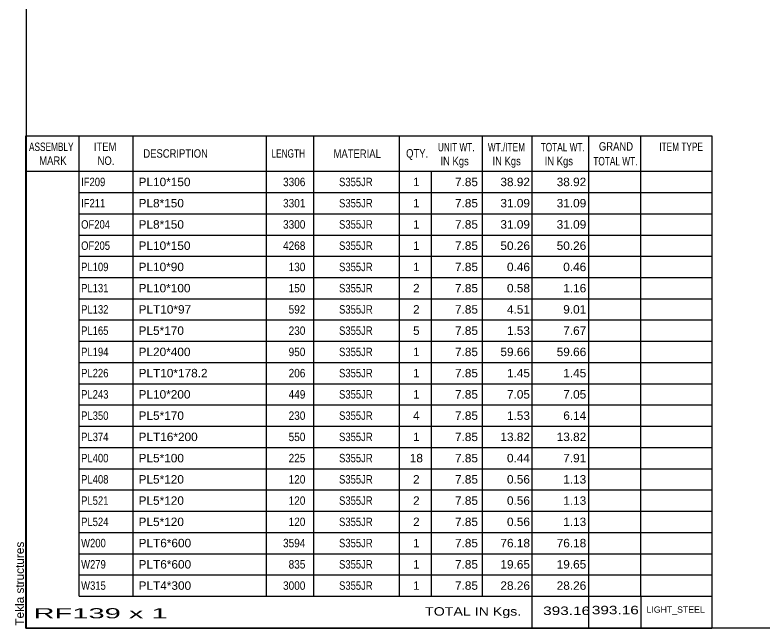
# Model space of a CAD drawing. Header units: millimetres. Extents: x -33 to 369, y -197 to 80.
# Drawn here: x -33.4 to 135.8, y -196.6 to -58.1 of the extents above; entities that cross this region are included whole.
import ezdxf

# ---------------------------------------------------------------- set-up
doc = ezdxf.new("R2010")
doc.units = ezdxf.units.MM
doc.styles.add('Arial', font='ARIAL.TTF', dxfattribs={"height": 0.2})

# ---------------------------------------------------------------- blocks, each defined once
blk = doc.blocks.new('Unknown-627306682-1201')
at = {"color": 5, "linetype": 'Continuous'}
for p, q in [((-30.86, 80.43), (-30.86, -196.57)), ((-30.86, -196.57), (369.14, -196.57))]:
    blk.add_line(p, q, dxfattribs=at)
at = {"color": 174, "linetype": 'Continuous', "style": 'Arial'}
blk.add_text('Tekla structures', height=1.9102, rotation=90, dxfattribs=at).set_placement((-31.36, -196.07))
blk = doc.blocks.new('CBS_BOM-627306682-5621')
at = {"color": 7, "linetype": 'Continuous'}
for p, q in [((-30.89, -93.4), (-30.89, -85.4)), ((-30.89, -85.4), (124.03, -85.4)), ((-18.89, -93.4), (-18.89, -85.4)), ((-6.7, -93.4), (-6.7, -85.4)), ((23.46, -93.4), (23.46, -85.4)), ((34.14, -93.4), (34.14, -85.4)), ((53.46, -93.4), (53.46, -85.4)), ((72.26, -93.4), (72.26, -85.4)), ((83.47, -93.4), (83.47, -85.4)), ((96.26, -93.4), (96.26, -85.4)), ((108.01, -93.4), (108.01, -85.4)), ((124.03, -85.41), (124.03, -93.39)), ((-30.89, -93.4), (124.03, -93.4)), ((-30.89, -98.2), (-30.89, -93.4)), ((-18.89, -98.2), (-18.89, -93.4)), ((-6.7, -98.2), (-6.7, -93.4)), ((23.46, -98.2), (23.46, -93.4)), ((34.14, -98.2), (34.14, -93.4)), ((53.46, -98.2), (53.46, -93.4)), ((60.72, -98.2), (60.72, -93.4)), ((72.26, -98.2), (72.26, -93.4)), ((83.47, -98.2), (83.47, -93.4)), ((96.26, -98.2), (96.26, -93.4)), ((108.03, -98.2), (108.03, -93.4)), ((124.03, -93.4), (124.03, -98.2)), ((-30.89, -103), (-30.89, -98.2)), ((-18.89, -98.2), (124.03, -98.2)), ((-18.89, -103), (-18.89, -98.2)), ((-6.7, -103), (-6.7, -98.2)), ((23.46, -103), (23.46, -98.2)), ((34.14, -103), (34.14, -98.2)), ((53.46, -103), (53.46, -98.2)), ((60.72, -103), (60.72, -98.2)), ((72.26, -103), (72.26, -98.2)), ((83.47, -103), (83.47, -98.2)), ((96.26, -103), (96.26, -98.2)), ((108.03, -103), (108.03, -98.2)), ((124.03, -98.2), (124.03, -103)), ((-30.89, -107.8), (-30.89, -103)), ((-18.89, -103), (124.03, -103)), ((-18.89, -107.8), (-18.89, -103)), ((-6.7, -107.8), (-6.7, -103)), ((23.46, -107.8), (23.46, -103)), ((34.14, -107.8), (34.14, -103)), ((53.46, -107.8), (53.46, -103)), ((60.72, -107.8), (60.72, -103)), ((72.26, -107.8), (72.26, -103)), ((83.47, -107.8), (83.47, -103)), ((96.26, -107.8), (96.26, -103)), ((108.03, -107.8), (108.03, -103)), ((124.03, -103), (124.03, -107.8)), ((-30.89, -112.6), (-30.89, -107.8)), ((-18.89, -107.8), (124.03, -107.8)), ((-18.89, -112.6), (-18.89, -107.8)), ((-6.7, -112.6), (-6.7, -107.8)), ((23.46, -112.6), (23.46, -107.8)), ((34.14, -112.6), (34.14, -107.8)), ((53.46, -112.6), (53.46, -107.8)), ((60.72, -112.6), (60.72, -107.8)), ((72.26, -112.6), (72.26, -107.8)), ((83.47, -112.6), (83.47, -107.8)), ((96.26, -112.6), (96.26, -107.8)), ((108.03, -112.6), (108.03, -107.8)), ((124.03, -107.8), (124.03, -112.6)), ((-30.89, -117.4), (-30.89, -112.6)), ((-18.89, -112.6), (124.03, -112.6)), ((-18.89, -117.4), (-18.89, -112.6)), ((-6.7, -117.4), (-6.7, -112.6)), ((23.46, -117.4), (23.46, -112.6)), ((34.14, -117.4), (34.14, -112.6)), ((53.46, -117.4), (53.46, -112.6)), ((60.72, -117.4), (60.72, -112.6)), ((72.26, -117.4), (72.26, -112.6)), ((83.47, -117.4), (83.47, -112.6)), ((96.26, -117.4), (96.26, -112.6)), ((108.03, -117.4), (108.03, -112.6)), ((124.03, -112.6), (124.03, -117.4)), ((-30.89, -122.2), (-30.89, -117.4)), ((-18.89, -117.4), (124.03, -117.4)), ((-18.89, -122.2), (-18.89, -117.4)), ((-6.7, -122.2), (-6.7, -117.4)), ((23.46, -122.2), (23.46, -117.4)), ((34.14, -122.2), (34.14, -117.4)), ((53.46, -122.2), (53.46, -117.4)), ((60.72, -122.2), (60.72, -117.4)), ((72.26, -122.2), (72.26, -117.4)), ((83.47, -122.2), (83.47, -117.4)), ((96.26, -122.2), (96.26, -117.4)), ((108.03, -122.2), (108.03, -117.4)), ((124.03, -117.4), (124.03, -122.2)), ((-30.89, -127), (-30.89, -122.2)), ((-18.89, -122.2), (124.03, -122.2)), ((-18.89, -127), (-18.89, -122.2)), ((-6.7, -127), (-6.7, -122.2)), ((23.46, -127), (23.46, -122.2)), ((34.14, -127), (34.14, -122.2)), ((53.46, -127), (53.46, -122.2)), ((60.72, -127), (60.72, -122.2)), ((72.26, -127), (72.26, -122.2)), ((83.47, -127), (83.47, -122.2)), ((96.26, -127), (96.26, -122.2)), ((108.03, -127), (108.03, -122.2)), ((124.03, -122.2), (124.03, -127)), ((-30.89, -131.8), (-30.89, -127)), ((-18.89, -127), (124.03, -127)), ((-18.89, -131.8), (-18.89, -127)), ((-6.7, -131.8), (-6.7, -127)), ((23.46, -131.8), (23.46, -127)), ((34.14, -131.8), (34.14, -127)), ((53.46, -131.8), (53.46, -127)), ((60.72, -131.8), (60.72, -127)), ((72.26, -131.8), (72.26, -127)), ((83.47, -131.8), (83.47, -127)), ((96.26, -131.8), (96.26, -127)), ((108.03, -131.8), (108.03, -127)), ((124.03, -127), (124.03, -131.8)), ((-30.89, -136.6), (-30.89, -131.8)), ((-18.89, -131.8), (124.03, -131.8)), ((-18.89, -136.6), (-18.89, -131.8)), ((-6.7, -136.6), (-6.7, -131.8)), ((23.46, -136.6), (23.46, -131.8)), ((34.14, -136.6), (34.14, -131.8)), ((53.46, -136.6), (53.46, -131.8)), ((60.72, -136.6), (60.72, -131.8)), ((72.26, -136.6), (72.26, -131.8)), ((83.47, -136.6), (83.47, -131.8)), ((96.26, -136.6), (96.26, -131.8)), ((108.03, -136.6), (108.03, -131.8)), ((124.03, -131.8), (124.03, -136.6)), ((-30.89, -141.4), (-30.89, -136.6)), ((-18.89, -136.6), (124.03, -136.6)), ((-18.89, -141.4), (-18.89, -136.6)), ((-6.7, -141.4), (-6.7, -136.6)), ((23.46, -141.4), (23.46, -136.6)), ((34.14, -141.4), (34.14, -136.6)), ((53.46, -141.4), (53.46, -136.6)), ((60.72, -141.4), (60.72, -136.6)), ((72.26, -141.4), (72.26, -136.6)), ((83.47, -141.4), (83.47, -136.6)), ((96.26, -141.4), (96.26, -136.6)), ((108.03, -141.4), (108.03, -136.6)), ((124.03, -136.6), (124.03, -141.4)), ((-30.89, -146.2), (-30.89, -141.4)), ((-18.89, -141.4), (124.03, -141.4)), ((-18.89, -146.2), (-18.89, -141.4)), ((-6.7, -146.2), (-6.7, -141.4)), ((23.46, -146.2), (23.46, -141.4)), ((34.14, -146.2), (34.14, -141.4)), ((53.46, -146.2), (53.46, -141.4)), ((60.72, -146.2), (60.72, -141.4)), ((72.26, -146.2), (72.26, -141.4)), ((83.47, -146.2), (83.47, -141.4)), ((96.26, -146.2), (96.26, -141.4)), ((108.03, -146.2), (108.03, -141.4)), ((124.03, -141.4), (124.03, -146.2)), ((-30.89, -151), (-30.89, -146.2)), ((-18.89, -146.2), (124.03, -146.2)), ((-18.89, -151), (-18.89, -146.2)), ((-6.7, -151), (-6.7, -146.2)), ((23.46, -151), (23.46, -146.2)), ((34.14, -151), (34.14, -146.2)), ((53.46, -151), (53.46, -146.2)), ((60.72, -151), (60.72, -146.2)), ((72.26, -151), (72.26, -146.2)), ((83.47, -151), (83.47, -146.2)), ((96.26, -151), (96.26, -146.2)), ((108.03, -151), (108.03, -146.2)), ((124.03, -146.2), (124.03, -151)), ((-30.89, -155.8), (-30.89, -151)), ((-18.89, -151), (124.03, -151)), ((-18.89, -155.8), (-18.89, -151)), ((-6.7, -155.8), (-6.7, -151)), ((23.46, -155.8), (23.46, -151)), ((34.14, -155.8), (34.14, -151)), ((53.46, -155.8), (53.46, -151)), ((60.72, -155.8), (60.72, -151)), ((72.26, -155.8), (72.26, -151)), ((83.47, -155.8), (83.47, -151)), ((96.26, -155.8), (96.26, -151)), ((108.03, -155.8), (108.03, -151)), ((124.03, -151), (124.03, -155.8)), ((-30.89, -160.6), (-30.89, -155.8)), ((-18.89, -155.8), (124.03, -155.8)), ((-18.89, -160.6), (-18.89, -155.8)), ((-6.7, -160.6), (-6.7, -155.8)), ((23.46, -160.6), (23.46, -155.8)), ((34.14, -160.6), (34.14, -155.8)), ((53.46, -160.6), (53.46, -155.8)), ((60.72, -160.6), (60.72, -155.8)), ((72.26, -160.6), (72.26, -155.8)), ((83.47, -160.6), (83.47, -155.8)), ((96.26, -160.6), (96.26, -155.8)), ((108.03, -160.6), (108.03, -155.8)), ((124.03, -155.8), (124.03, -160.6)), ((-30.89, -165.4), (-30.89, -160.6)), ((-18.89, -160.6), (124.03, -160.6)), ((-18.89, -165.4), (-18.89, -160.6)), ((-6.7, -165.4), (-6.7, -160.6)), ((23.46, -165.4), (23.46, -160.6)), ((34.14, -165.4), (34.14, -160.6)), ((53.46, -165.4), (53.46, -160.6)), ((60.72, -165.4), (60.72, -160.6)), ((72.26, -165.4), (72.26, -160.6)), ((83.47, -165.4), (83.47, -160.6)), ((96.26, -165.4), (96.26, -160.6)), ((108.03, -165.4), (108.03, -160.6)), ((124.03, -160.6), (124.03, -165.4)), ((-30.89, -170.2), (-30.89, -165.4)), ((-18.89, -165.4), (124.03, -165.4)), ((-18.89, -170.2), (-18.89, -165.4)), ((-6.7, -170.2), (-6.7, -165.4)), ((23.46, -170.2), (23.46, -165.4)), ((34.14, -170.2), (34.14, -165.4)), ((53.46, -170.2), (53.46, -165.4)), ((60.72, -170.2), (60.72, -165.4)), ((72.26, -170.2), (72.26, -165.4)), ((83.47, -170.2), (83.47, -165.4)), ((96.26, -170.2), (96.26, -165.4)), ((108.03, -170.2), (108.03, -165.4)), ((124.03, -165.4), (124.03, -170.2)), ((-30.89, -175), (-30.89, -170.2)), ((-18.89, -170.2), (124.03, -170.2)), ((-18.89, -175), (-18.89, -170.2)), ((-6.7, -175), (-6.7, -170.2)), ((23.46, -175), (23.46, -170.2)), ((34.14, -175), (34.14, -170.2)), ((53.46, -175), (53.46, -170.2)), ((60.72, -175), (60.72, -170.2)), ((72.26, -175), (72.26, -170.2)), ((83.47, -175), (83.47, -170.2)), ((96.26, -175), (96.26, -170.2)), ((108.03, -175), (108.03, -170.2)), ((124.03, -170.2), (124.03, -175)), ((-30.89, -179.8), (-30.89, -175)), ((-18.89, -175), (124.03, -175)), ((-18.89, -179.8), (-18.89, -175)), ((-6.7, -179.8), (-6.7, -175)), ((23.46, -179.8), (23.46, -175)), ((34.14, -179.8), (34.14, -175)), ((53.46, -179.8), (53.46, -175)), ((60.72, -179.8), (60.72, -175)), ((72.26, -179.8), (72.26, -175)), ((83.47, -179.8), (83.47, -175)), ((96.26, -179.8), (96.26, -175)), ((108.03, -179.8), (108.03, -175)), ((124.03, -175), (124.03, -179.8)), ((-30.89, -184.6), (-30.89, -179.8)), ((-18.89, -179.8), (124.03, -179.8)), ((-18.89, -184.6), (-18.89, -179.8)), ((-6.7, -184.6), (-6.7, -179.8)), ((23.46, -184.6), (23.46, -179.8)), ((34.14, -184.6), (34.14, -179.8)), ((53.46, -184.6), (53.46, -179.8)), ((60.72, -184.6), (60.72, -179.8)), ((72.26, -184.6), (72.26, -179.8)), ((83.47, -184.6), (83.47, -179.8)), ((96.26, -184.6), (96.26, -179.8)), ((108.03, -184.6), (108.03, -179.8)), ((124.03, -179.8), (124.03, -184.6)), ((-30.89, -189.4), (-30.89, -184.6)), ((-18.89, -184.6), (124.03, -184.6)), ((-18.89, -189.4), (-18.89, -184.6)), ((-6.7, -189.4), (-6.7, -184.6)), ((23.46, -189.4), (23.46, -184.6)), ((34.14, -189.4), (34.14, -184.6)), ((53.46, -189.4), (53.46, -184.6)), ((60.72, -189.4), (60.72, -184.6)), ((72.26, -189.4), (72.26, -184.6)), ((83.47, -189.4), (83.47, -184.6)), ((96.26, -189.4), (96.26, -184.6)), ((108.03, -189.4), (108.03, -184.6)), ((124.03, -184.6), (124.03, -189.4)), ((-30.89, -196.6), (-30.89, -189.42)), ((-18.89, -189.4), (124.03, -189.4)), ((83.47, -196.6), (83.47, -189.42)), ((96.26, -196.6), (96.26, -189.42)), ((108.07, -196.6), (108.07, -189.42)), ((124.03, -189.4), (124.03, -196.6)), ((-30.89, -196.6), (124.03, -196.6))]:
    blk.add_line(p, q, dxfattribs=at)
at = {"color": 3, "linetype": 'Continuous', "style": 'Arial'}
for s, height, width, p in [('ASSEMBLY', 1.91, 0.7, (-30.21, -88.82)), ('ITEM', 1.91, 0.8, (-15.56, -88.82)), ('UNIT WT.', 1.91, 0.7, (62.15, -88.9)), ('WT./ITEM', 1.91, 0.7, (73.44, -88.9)), ('TOTAL WT.', 1.91, 0.7, (85.38, -88.9)), ('GRAND', 1.91, 0.8, (98.53, -88.74)), ('ITEM TYPE', 1.91, 0.7, (112.17, -88.82)), ('DESCRIPTION', 1.9102, 0.8, (-4.38, -90.33)), ('LENGTH', 1.91, 0.7, (24.57, -90.33)), ('MATERIAL', 1.91, 0.8, (38.59, -90.38)), ('QTY.', 1.91, 0.8, (54.98, -90.3)), ('MARK', 1.91, 0.8, (-27.89, -91.96)), ('NO.', 1.91, 0.8, (-14.71, -91.96)), ('IN Kgs', 1.91, 0.8, (62.73, -92.04)), ('IN Kgs', 1.91, 0.8, (74.48, -92.04)), ('IN Kgs', 1.91, 0.8, (86.27, -92.04)), ('TOTAL WT.', 1.91, 0.7, (97.27, -92.08))]:
    blk.add_text(s, height=height, dxfattribs=dict(at, width=width)).set_placement(p)
at = {"color": 7, "linetype": 'Continuous', "style": 'Arial'}
for s, width, p in [('IF209', 0.8, (-18.43, -96.76)), ('3306', 0.85, (27.18, -96.76)), ('S355JR', 0.8, (39.83, -96.76)), ('IF211', 0.8, (-18.43, -101.56)), ('3301', 0.85, (27.18, -101.56)), ('S355JR', 0.8, (39.83, -101.56)), ('OF204', 0.8, (-18.43, -106.36)), ('3300', 0.85, (27.18, -106.36)), ('S355JR', 0.8, (39.83, -106.36)), ('OF205', 0.8, (-18.43, -111.16)), ('4268', 0.85, (27.18, -111.16)), ('S355JR', 0.8, (39.83, -111.16)), ('PL109', 0.8, (-18.43, -115.96)), ('130', 0.85, (28.44, -115.96)), ('S355JR', 0.8, (39.83, -115.96)), ('PL131', 0.8, (-18.43, -120.76)), ('150', 0.85, (28.44, -120.76)), ('S355JR', 0.8, (39.83, -120.76)), ('PL132', 0.8, (-18.43, -125.56)), ('592', 0.85, (28.44, -125.56)), ('S355JR', 0.8, (39.83, -125.56)), ('PL165', 0.8, (-18.43, -130.36)), ('230', 0.85, (28.44, -130.36)), ('S355JR', 0.8, (39.83, -130.36)), ('PL194', 0.8, (-18.43, -135.16)), ('950', 0.85, (28.44, -135.16)), ('S355JR', 0.8, (39.83, -135.16)), ('PL226', 0.8, (-18.43, -139.96)), ('206', 0.85, (28.44, -139.96)), ('S355JR', 0.8, (39.83, -139.96)), ('PL243', 0.8, (-18.43, -144.76)), ('449', 0.85, (28.44, -144.76)), ('S355JR', 0.8, (39.83, -144.76)), ('PL350', 0.8, (-18.43, -149.56)), ('230', 0.85, (28.44, -149.56)), ('S355JR', 0.8, (39.83, -149.56)), ('PL374', 0.8, (-18.43, -154.36)), ('550', 0.85, (28.44, -154.36)), ('S355JR', 0.8, (39.83, -154.36)), ('PL400', 0.8, (-18.43, -159.16)), ('225', 0.85, (28.44, -159.16)), ('S355JR', 0.8, (39.83, -159.16)), ('PL408', 0.8, (-18.43, -163.96)), ('120', 0.85, (28.44, -163.96)), ('S355JR', 0.8, (39.83, -163.96)), ('PL521', 0.8, (-18.43, -168.76)), ('120', 0.85, (28.44, -168.76)), ('S355JR', 0.8, (39.83, -168.76)), ('PL524', 0.8, (-18.43, -173.56)), ('120', 0.85, (28.44, -173.56)), ('S355JR', 0.8, (39.83, -173.56)), ('W200', 0.8, (-18.43, -178.36)), ('3594', 0.85, (27.18, -178.36)), ('S355JR', 0.8, (39.83, -178.36)), ('W279', 0.8, (-18.43, -183.16)), ('835', 0.85, (28.44, -183.16)), ('S355JR', 0.8, (39.83, -183.16)), ('W315', 0.8, (-18.43, -187.96)), ('3000', 0.85, (27.18, -187.96)), ('S355JR', 0.8, (39.83, -187.96))]:
    blk.add_text(s, height=1.91, dxfattribs=dict(at, width=width)).set_placement(p)
for s, height, p in [('PL10*150', 1.91, (-5.45, -96.76)), ('1', 1.91, (56.55, -96.76)), ('7.85', 1.91, (66.02, -96.76)), ('38.92', 1.91, (76.28, -96.76)), ('38.92', 1.91, (88.99, -96.76)), ('PL8*150', 1.91, (-5.45, -101.56)), ('1', 1.91, (56.55, -101.56)), ('7.85', 1.91, (66.02, -101.56)), ('31.09', 1.91, (76.28, -101.56)), ('31.09', 1.91, (88.99, -101.56)), ('PL8*150', 1.91, (-5.45, -106.36)), ('1', 1.91, (56.55, -106.36)), ('7.85', 1.91, (66.02, -106.36)), ('31.09', 1.91, (76.28, -106.36)), ('31.09', 1.91, (88.99, -106.36)), ('PL10*150', 1.91, (-5.45, -111.16)), ('1', 1.91, (56.55, -111.16)), ('7.85', 1.91, (66.02, -111.16)), ('50.26', 1.91, (76.28, -111.16)), ('50.26', 1.91, (88.99, -111.16)), ('PL10*90', 1.91, (-5.45, -115.96)), ('1', 1.91, (56.55, -115.96)), ('7.85', 1.91, (66.02, -115.96)), ('0.46', 1.91, (77.76, -115.96)), ('0.46', 1.91, (90.47, -115.96)), ('PL10*100', 1.91, (-5.45, -120.76)), ('2', 1.91, (56.55, -120.76)), ('7.85', 1.91, (66.02, -120.76)), ('0.58', 1.91, (77.76, -120.76)), ('1.16', 1.91, (90.47, -120.76)), ('PLT10*97', 1.91, (-5.45, -125.56)), ('2', 1.91, (56.55, -125.56)), ('7.85', 1.91, (66.02, -125.56)), ('4.51', 1.91, (77.76, -125.56)), ('9.01', 1.91, (90.47, -125.56)), ('PL5*170', 1.91, (-5.45, -130.36)), ('5', 1.91, (56.55, -130.36)), ('7.85', 1.91, (66.02, -130.36)), ('1.53', 1.91, (77.76, -130.36)), ('7.67', 1.91, (90.47, -130.36)), ('PL20*400', 1.91, (-5.45, -135.16)), ('1', 1.91, (56.55, -135.16)), ('7.85', 1.91, (66.02, -135.16)), ('59.66', 1.91, (76.28, -135.16)), ('59.66', 1.91, (88.99, -135.16)), ('PLT10*178.2', 1.9102, (-5.45, -139.96)), ('1', 1.91, (56.55, -139.96)), ('7.85', 1.91, (66.02, -139.96)), ('1.45', 1.91, (77.76, -139.96)), ('1.45', 1.91, (90.47, -139.96)), ('PL10*200', 1.91, (-5.45, -144.76)), ('1', 1.91, (56.55, -144.76)), ('7.85', 1.91, (66.02, -144.76)), ('7.05', 1.91, (77.76, -144.76)), ('7.05', 1.91, (90.47, -144.76)), ('PL5*170', 1.91, (-5.45, -149.56)), ('4', 1.91, (56.55, -149.56)), ('7.85', 1.91, (66.02, -149.56)), ('1.53', 1.91, (77.76, -149.56)), ('6.14', 1.91, (90.47, -149.56)), ('PLT16*200', 1.91, (-5.45, -154.36)), ('1', 1.91, (56.55, -154.36)), ('7.85', 1.91, (66.02, -154.36)), ('13.82', 1.91, (76.28, -154.36)), ('13.82', 1.91, (88.99, -154.36)), ('PL5*100', 1.91, (-5.45, -159.16)), ('18', 1.91, (55.81, -159.16)), ('7.85', 1.91, (66.02, -159.16)), ('0.44', 1.91, (77.76, -159.16)), ('7.91', 1.91, (90.47, -159.16)), ('PL5*120', 1.91, (-5.45, -163.96)), ('2', 1.91, (56.55, -163.96)), ('7.85', 1.91, (66.02, -163.96)), ('0.56', 1.91, (77.76, -163.96)), ('1.13', 1.91, (90.47, -163.96)), ('PL5*120', 1.91, (-5.45, -168.76)), ('2', 1.91, (56.55, -168.76)), ('7.85', 1.91, (66.02, -168.76)), ('0.56', 1.91, (77.76, -168.76)), ('1.13', 1.91, (90.47, -168.76)), ('PL5*120', 1.91, (-5.45, -173.56)), ('2', 1.91, (56.55, -173.56)), ('7.85', 1.91, (66.02, -173.56)), ('0.56', 1.91, (77.76, -173.56)), ('1.13', 1.91, (90.47, -173.56)), ('PLT6*600', 1.91, (-5.45, -178.36)), ('1', 1.91, (56.55, -178.36)), ('7.85', 1.91, (66.02, -178.36)), ('76.18', 1.91, (76.28, -178.36)), ('76.18', 1.91, (88.99, -178.36)), ('PLT6*600', 1.91, (-5.45, -183.16)), ('1', 1.91, (56.55, -183.16)), ('7.85', 1.91, (66.02, -183.16)), ('19.65', 1.91, (76.28, -183.16)), ('19.65', 1.91, (88.99, -183.16)), ('PLT4*300', 1.91, (-5.45, -187.96)), ('1', 1.91, (56.55, -187.96)), ('7.85', 1.91, (66.02, -187.96)), ('28.26', 1.91, (76.28, -187.96)), ('28.26', 1.91, (88.99, -187.96))]:
    blk.add_text(s, height=height, dxfattribs=at).set_placement(p)
at = {"color": 6, "linetype": 'Continuous', "style": 'Arial'}
for s, height, width, p in [('RF139 x 1', 2.292, 2.05, (-29.17, -194.41)), ('TOTAL IN Kgs.', 1.9102, 1.2, (59.27, -193.8)), ('393.16', 1.91, 1.3, (85.93, -193.65)), ('393.16', 1.91, 1.3, (96.93, -193.49))]:
    blk.add_text(s, height=height, dxfattribs=dict(at, width=width)).set_placement(p)
blk.add_text('LIGHT_STEEL', height=1.4135, dxfattribs=at).set_placement((109.28, -193.14))

msp = doc.modelspace()

# ---------------------------------------------------------------- block references
for name in ['Unknown-627306682-1201', 'CBS_BOM-627306682-5621']:
    msp.add_blockref(name, (0, 0))

doc.saveas('drawing.dxf')
